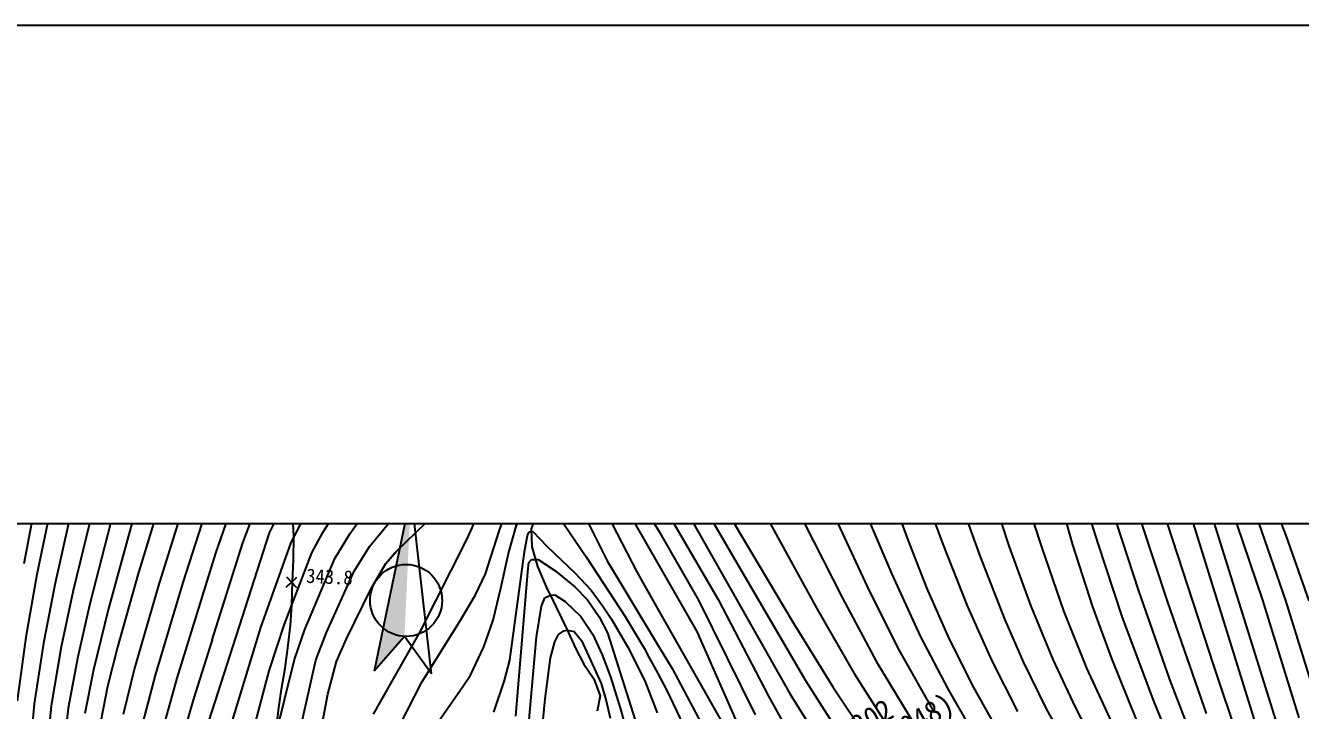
# Model space of a CAD drawing. Header units: millimetres. Extents: x 15846 to 16642, y 1103 to 1809.
# Drawn here: x 16123.2 to 16300.3, y 1524 to 1619.1 of the extents above; entities that cross this region are included whole.
import ezdxf
from ezdxf.xclip import XClip

# ---------------------------------------------------------------- set-up
doc = ezdxf.new("R2010")
doc.units = ezdxf.units.MM
doc.header["$LTSCALE"] = 10
doc.header["$MEASUREMENT"] = 0
doc.header["$XCLIPFRAME"] = 2
doc.layers.add('TX-PAPR', color=2, linetype='Continuous', plot=False)
doc.layers.add('TZ-BASE', color=253, linetype='Continuous')
doc.styles.add('GR', font='GulimChe.ttf')
doc.styles.add('HANA', font='GulimChe.ttf')

# ---------------------------------------------------------------- blocks, each defined once
blk = doc.blocks.new('JD-DGKDFK')
at = {"layer": 'TZ-BASE'}
for p, q in [((315.6, 97.17, 352), (325.15, 70.49, 352)), ((325.53, 96.84, 354), (333.73, 71.63, 354)), ((337.08, 96.71, 357), (347.16, 65.63, 357)), ((340.6, 96.25, 358), (351.2, 64.07, 358)), ((311.62, 95.07, 351), (319.99, 72.14, 351)), ((321.31, 95.2, 353), (329.22, 71.74, 353)), ((334.83, 93.92, 356), (341.51, 72.2, 356)), ((302.05, 93.44, 349), (312.9, 67.96, 349)), ((307.65, 92.96, 350), (315.11, 72.75, 350)), ((332.06, 92.43, 355), (338.01, 72.05, 355)), ((297.75, 91.41, 348), (309.82, 65.55, 348)), ((267.83, 87.02, 339), (277.53, 68.18, 339)), ((293.96, 88.47, 347), (306, 64.71, 347)), ((347.24, 87.02, 359), (357.57, 55.28, 359)), ((290.39, 85.2, 346), (302.55, 63.09, 346)), ((213.02, 83.81, 350), (208.19, 67.89, 350)), ((254.61, 74.4, 339), (258.47, 83.69, 339)), ((194.67, 81.54, 356), (192.33, 69.42, 356)), ((216.02, 82.29, 349), (210.99, 66.25, 349)), ((196.69, 80.07, 355), (194.17, 67.91, 355)), ((218.74, 80.16, 348), (214.41, 66.8, 348)), ((233.89, 73.75, 343), (238.2, 80.53, 343)), ((237.62, 73.58, 342), (242.3, 79.99, 342)), ((287.42, 81.05, 345), (299.13, 61.39, 345)), ((365.07, 79.75, 364), (367.65, 73.34, 364)), ((199.44, 78.91, 354), (196.69, 66.71, 354)), ((202.23, 78.15, 353), (199.22, 65.68, 353)), ((230.77, 74.84, 344), (233.26, 78.73, 344)), ((246.14, 79.3), (240.99, 54.51)), ((242.08, 73.89, 341), (245.94, 78.54, 341)), ((248.98, 54.14), (246.14, 79.3)), ((258.37, 73.94, 338), (260.29, 79.27, 338)), ((268.75, 79.11, 338), (273.36, 69.82, 338)), ((278.21, 77.95, 341), (280.49, 74.01, 341)), ((280.52, 78.65, 342), (288.79, 64.45, 342)), ((283.45, 78.42, 343), (298.78, 51.29, 343)), ((285.48, 79.63, 344), (300.9, 53.21, 344)), ((204.86, 76.79, 352), (201.53, 63.83, 352)), ((207.81, 76.62, 351), (204.05, 63, 351)), ((220.95, 76.53, 347), (218.97, 70.88, 347)), ((222.76, 72.33, 346), (224.74, 77.47, 346)), ((229.83, 73.23, 348.67), (229.72, 76.16, 348.67)), ((240.35, 71.8, 341), (244.13, 76.35, 341)), ((260.76, 74.75, 337), (261.91, 76.87, 337)), ((263.75, 77.15, 314.6), (262.83, 74.24, 314.6)), ((265.68, 77.45, 337), (270.45, 70.35, 337)), ((276.46, 76.3, 340), (280.46, 69.34, 340)), ((354.18, 76.9, 360), (364.3, 44.39, 360)), ((356.92, 77.47, 361), (374.22, 22.08, 361)), ((359.89, 77.54, 362), (364.41, 64.37, 362)), ((226.47, 73.71, 345), (227.59, 75.93, 345)), ((229.46, 72.34, 344), (230.77, 74.84, 344)), ((244.15, 71.22, 340), (248.68, 75.57, 340)), ((253.87, 72.78, 339), (254.61, 74.4, 339)), ((259.69, 70.83, 337), (260.76, 74.75, 337)), ((363.77, 75.38, 363), (367.61, 64.32, 363)), ((216.67, 43.29, 345), (226.47, 73.71, 345)), ((229.79, 69.93, 348.67), (229.83, 73.23, 348.67)), ((232.33, 70.91, 343), (233.89, 73.75, 343)), ((235.55, 70.15, 342), (237.62, 73.58, 342)), ((247.42, 59.96, 339), (253.87, 72.78, 339)), ((256.47, 68, 338), (258.37, 73.94, 338)), ((261.9, 71.07, 336), (262.3, 73.34, 336)), ((262.3, 73.34, 336), (262.53, 73.84, 336)), ((262.53, 73.84, 336), (263.03, 73.89, 336)), ((262.83, 74.24, 314.6), (262.89, 71.75, 314.6)), ((263.03, 73.89, 336), (265.05, 71.8, 336)), ((280.49, 74.01, 341), (286.05, 64.36, 341)), ((315.11, 72.75, 350), (317.72, 66.09, 350)), ((367.65, 73.34, 364), (370.81, 64.27, 364)), ((218.97, 70.88, 347), (213.61, 53.51, 347)), ((218.49, 58.85, 346), (222.76, 72.33, 346)), ((225.28, 60.56, 344), (229.46, 72.34, 344)), ((228.54, 61.02, 343), (232.33, 70.91, 343)), ((238.25, 68.36, 341), (240.35, 71.8, 341)), ((242.61, 69.45, 340), (244.15, 71.22, 340)), ((242.61, 69.45, 340), (243.88, 70.91, 340)), ((259.87, 56.02, 336), (261.9, 71.07, 336)), ((262.89, 71.75, 314.6), (263.69, 69.01, 314.6)), ((265.05, 71.8, 336), (268.86, 68.17, 336)), ((319.99, 72.14, 351), (323.36, 63.57, 351)), ((329.22, 71.74, 353), (332.21, 63.51, 353)), ((333.73, 71.63, 354), (336.76, 62.88, 354)), ((338.01, 72.05, 355), (340.76, 63.43, 355)), ((341.51, 72.2, 356), (344.84, 62.09, 356)), ((229.67, 66.93, 348.67), (229.79, 69.93, 348.67)), ((231.39, 60.28, 342), (235.55, 70.15, 342)), ((240.53, 65.86, 340), (242.61, 69.45, 340)), ((241.97, 68.34, 340), (242.61, 69.45, 340)), ((258.58, 66.01, 337), (259.69, 70.83, 337)), ((262.35, 68.31, 335), (262.49, 69.56, 335)), ((262.49, 69.56, 335), (262.87, 70.02, 335)), ((262.87, 70.02, 335), (263.79, 70.02, 335)), ((263.79, 70.02, 335), (266.1, 68.48, 335)), ((270.45, 70.35, 337), (275.85, 62.1, 337)), ((273.36, 69.82, 338), (280.38, 58.21, 338)), ((280.46, 69.34, 340), (285.81, 60, 340)), ((325.15, 70.49, 352), (328.6, 61.62, 352)), ((194.17, 67.91, 355), (192.64, 59.23, 355)), ((208.19, 67.89, 350), (205.34, 57.81, 350)), ((228.79, 66.18, 343.8), (230.27, 67.53, 343.8)), ((228.85, 67.59, 343.8), (230.2, 66.11, 343.8)), ((234.39, 59.88, 341), (238.25, 68.36, 341)), ((255.08, 65.1, 338), (256.47, 68, 338)), ((260.7, 48.26, 335), (262.35, 68.31, 335)), ((263.69, 69.01, 314.6), (264.91, 66.22, 314.6)), ((266.1, 68.48, 335), (268.9, 66.19, 335)), ((268.86, 68.17, 336), (271.15, 65.75, 336)), ((277.53, 68.18, 339), (280.41, 63.11, 339)), ((312.9, 67.96, 349), (316.84, 59.38, 349)), ((196.69, 66.71, 354), (195.07, 58.4, 354)), ((199.22, 65.68, 353), (197.54, 57.86, 353)), ((210.99, 66.25, 349), (207.73, 54.9, 349)), ((214.41, 66.8, 348), (210.6, 53.97, 348)), ((229.56, 63.7, 348.67), (229.67, 66.93, 348.67)), ((237.16, 59.01, 340), (240.53, 65.86, 340)), ((257.55, 61.57, 337), (258.58, 66.01, 337)), ((264.91, 66.22, 314.6), (266.27, 63.37, 314.6)), ((268.9, 66.19, 335), (270.62, 64.42, 335)), ((271.15, 65.75, 336), (272.77, 63.51, 336)), ((309.82, 65.55, 348), (313.92, 57.39, 348)), ((317.72, 66.09, 350), (320.69, 59.35, 350)), ((347.16, 65.63, 357), (351.48, 53.36, 357)), ((201.53, 63.83, 352), (199.83, 56.49, 352)), ((252.99, 61.59, 338), (255.08, 65.1, 338)), ((264.23, 63.51, 334), (264.73, 64.69, 334)), ((264.73, 64.69, 334), (265.5, 65.03, 334)), ((265.5, 65.03, 334), (266.1, 65.08, 334)), ((266.1, 65.08, 334), (267.56, 64.19, 334)), ((267.56, 64.19, 334), (269.71, 62.07, 334)), ((270.62, 64.42, 335), (272.25, 62.04, 335)), ((286.05, 64.36, 341), (293.95, 48.46, 341)), ((288.79, 64.45, 342), (295.78, 51.03, 342)), ((306, 64.71, 347), (310.8, 55.79, 347)), ((351.2, 64.07, 358), (356.55, 48.63, 358)), ((364.41, 64.37, 362), (369.46, 48.02, 362)), ((367.61, 64.32, 363), (371.75, 50.88, 363)), ((204.05, 63, 351), (202.01, 54.71, 351)), ((229.38, 60.84, 348.67), (229.56, 63.7, 348.67)), ((263.57, 59.28, 334), (264.23, 63.51, 334)), ((266.27, 63.37, 314.6), (267.79, 60.33, 314.6)), ((269.71, 62.07, 334), (271.4, 59.6, 334)), ((272.25, 62.04, 335), (273.41, 59.83, 335)), ((272.77, 63.51, 336), (273.96, 61.73, 336)), ((275.85, 62.1, 337), (278.5, 57.71, 337)), ((280.41, 63.11, 339), (296.46, 34.85, 339)), ((302.55, 63.09, 346), (307.68, 54.2, 346)), ((323.36, 63.57, 351), (326.74, 56.01, 351)), ((332.21, 63.51, 353), (335.26, 56.13, 353)), ((336.76, 62.88, 354), (339.93, 54.93, 354)), ((340.76, 63.43, 355), (343.41, 56.26, 355)), ((344.84, 62.09, 356), (349.19, 50.49, 356)), ((215.76, 29.4, 344), (225.28, 60.56, 344)), ((226.44, 54.54, 343), (228.54, 61.02, 343)), ((229.03, 57.75, 348.67), (229.38, 60.84, 348.67)), ((229.92, 56.11, 342), (231.39, 60.28, 342)), ((247.65, 52.98, 338), (252.99, 61.59, 338)), ((256.26, 57.88, 337), (257.55, 61.57, 337)), ((267.79, 60.33, 314.6), (268.95, 57.71, 314.6)), ((273.96, 61.73, 336), (276.26, 57.81, 336)), ((299.13, 61.39, 345), (304.72, 52.31, 345)), ((328.6, 61.62, 352), (331.15, 55.81, 352)), ((192.64, 59.23, 355), (191.42, 50.39, 355)), ((218.49, 58.85, 346), (215.94, 50.81, 346)), ((232.91, 56.03, 341), (234.39, 59.88, 341)), ((235.77, 55.85, 340), (237.16, 59.01, 340)), ((245.22, 59.32), (240.99, 54.51)), ((241.58, 49.68, 339), (247.42, 59.96, 339)), ((248.98, 54.14), (245.22, 59.32)), ((262.47, 47.26, 334), (263.57, 59.28, 334)), ((265.48, 56.34, 333), (266.11, 58.56, 333)), ((266.11, 58.56, 333), (266.6, 59.59, 333)), ((266.6, 59.59, 333), (267.37, 60.08, 333)), ((267.37, 60.08, 333), (267.83, 60.21, 333)), ((267.83, 60.21, 333), (268.79, 60.02, 333)), ((268.79, 60.02, 333), (269.79, 58.77, 333)), ((269.79, 58.77, 333), (272.52, 52.81, 333)), ((271.4, 59.6, 334), (272.69, 56.77, 334)), ((273.41, 59.83, 335), (278.56, 43.63, 335)), ((285.81, 60, 340), (292.02, 45.89, 340)), ((316.84, 59.38, 349), (320.71, 52.04, 349)), ((320.69, 59.35, 350), (324.01, 52.65, 350)), ((195.07, 58.4, 354), (193.79, 49.97, 354)), ((197.54, 57.86, 353), (196.15, 49.69, 353)), ((205.34, 57.81, 350), (203.96, 52.36, 350)), ((228.66, 54.91, 348.67), (229.03, 57.75, 348.67)), ((254.38, 53.95, 337), (256.26, 57.88, 337)), ((268.95, 57.71, 314.6), (270.14, 55.46, 314.6)), ((272.69, 56.77, 334), (273.83, 53.73, 334)), ((276.26, 57.81, 336), (278.6, 53.14, 336)), ((278.5, 57.71, 337), (279.18, 56.46, 337)), ((280.38, 58.21, 338), (282.38, 54.89, 338)), ((313.92, 57.39, 348), (318.81, 48.77, 348)), ((199.83, 56.49, 352), (198.52, 49.39, 352)), ((224.26, 33.3, 342), (229.92, 56.11, 342)), ((227.66, 32.93, 341), (232.91, 56.03, 341)), ((228.15, 52, 348.67), (228.66, 54.91, 348.67)), ((234.58, 51.32, 340), (235.77, 55.85, 340)), ((259.11, 53.19, 336), (259.87, 56.02, 336)), ((264.77, 50.68, 333), (265.48, 56.34, 333)), ((270.14, 55.46, 314.6), (271.51, 53.44, 314.6)), ((279.18, 56.46, 337), (280.35, 54.28, 337)), ((310.8, 55.79, 347), (316.33, 46.62, 347)), ((326.74, 56.01, 351), (330.38, 48.9, 351)), ((331.15, 55.81, 352), (334.4, 49.2, 352)), ((335.26, 56.13, 353), (338.36, 49.49, 353)), ((339.93, 54.93, 354), (346.05, 41.73, 354)), ((343.41, 56.26, 355), (346.9, 47.67, 355)), ((357.57, 55.28, 359), (364.18, 35.82, 359)), ((202.01, 54.71, 351), (200.81, 48.61, 351)), ((207.73, 54.9, 349), (206.16, 48.5, 349)), ((210.6, 53.97, 348), (208.83, 47.22, 348)), ((213.61, 53.51, 347), (211.5, 46.02, 347)), ((220.88, 33.83, 343), (226.44, 54.54, 343)), ((253.32, 52.37, 337), (254.38, 53.95, 337)), ((257.63, 48.79, 336), (259.11, 53.19, 336)), ((271.51, 53.44, 314.6), (272.42, 51.07, 314.6)), ((273.83, 53.73, 334), (275.27, 49.09, 334)), ((278.6, 53.14, 336), (280.31, 48.74, 336)), ((280.35, 54.28, 337), (281.68, 51.8, 337)), ((282.38, 54.89, 338), (287.25, 45.71, 338)), ((300.9, 53.21, 344), (308.13, 41.98, 344)), ((307.68, 54.2, 346), (313.6, 44.9, 346)), ((351.48, 53.36, 357), (358.35, 35.59, 357)), ((203.96, 52.36, 350), (203.04, 47.62, 350)), ((227.74, 49.08, 348.67), (228.15, 52, 348.67)), ((240.93, 48.53, 339), (243.05, 52.26, 339)), ((243.08, 44.1, 338), (247.65, 52.98, 338)), ((246.51, 42.59, 337), (253.32, 52.37, 337)), ((272.52, 52.81, 333), (273.23, 50.38, 333)), ((281.68, 51.8, 337), (284.76, 45.3, 337)), ((304.72, 52.31, 345), (311.91, 41.62, 345)), ((320.71, 52.04, 349), (323.6, 46.96, 349)), ((324.01, 52.65, 350), (327.72, 46.04, 350)), ((193.79, 49.97, 354), (193.01, 41.72, 354)), ((196.15, 49.69, 353), (195.25, 40.9, 353)), ((215.94, 50.81, 346), (212.08, 37.28, 346)), ((230.57, 29.99, 340), (234.58, 51.32, 340)), ((263.98, 42.81, 333), (264.77, 50.68, 333)), ((272.42, 51.07, 314.6), (271.98, 48.96, 314.6)), ((273.23, 50.38, 333), (273.8, 47.96, 333)), ((295.78, 51.03, 342), (298.14, 46.77, 342)), ((298.78, 51.29, 343), (305.59, 40.43, 343)), ((349.19, 50.49, 356), (355.73, 34.62, 356)), ((198.52, 49.39, 352), (197.5, 40.41, 352)), ((227.36, 45.75, 348.67), (227.74, 49.08, 348.67)), ((275.27, 49.09, 334), (276.11, 46.06, 334)), ((334.4, 49.2, 352), (368.71, -11.08, 352)), ((338.36, 49.49, 353), (353.09, 21.53, 353))]:
    blk.add_line(p, q, dxfattribs=at)
blk.add_circle((245.45, 64.32), 5, dxfattribs=at)
blk.add_solid([(245.22, 59.32), (246.14, 79.3), (240.99, 54.51)], dxfattribs=at)
at = {"layer": 'TZ-BASE', "style": 'HANA'}
blk.add_text('343.8', height=2, rotation=357.4408, dxfattribs=at).set_placement((231.53, 66.76, 343.8))
blk = doc.blocks.new('기정')
at = {"layer": 'TZ-BASE', "style": 'GR'}
for s, p in [('292K202', (386.3, 413.48)), ('(KPR304K048)', (386.3, 409.54))]:
    blk.add_text(s, height=3, rotation=29.2488, dxfattribs=at).set_placement(p)

msp = doc.modelspace()

# ---------------------------------------------------------------- linework, layer by layer
at = {"layer": 'TX-PAPR'}
msp.add_lwpolyline([(15845.89, 1103.05), (16641.89, 1103.05), (16641.89, 1619.05), (15845.89, 1619.05)], close=True, dxfattribs=at)
at = {"layer": 'TX-PAPR', "flags": 128}
msp.add_lwpolyline([(16629.95, 1399.95), (15924.84, 1399.95), (15936.41, 1549.95), (16631, 1549.95)], close=True, dxfattribs=at)

# ---------------------------------------------------------------- block references
at = {"layer": 'TZ-BASE'}
ref = msp.add_blockref('JD-DGKDFK', (15930.62, 1474.95), dxfattribs=at)
XClip(ref).set_block_clipping_path([(699.3320789881, -75.00004217), (-5.7864449807, -74.9999996498), (5.7864449809, 74.9999996523), (700.3821051855, 74.9999577667)])
msp.add_blockref('기정', (15845.89, 1103.05), dxfattribs=at)

doc.saveas('drawing.dxf')
